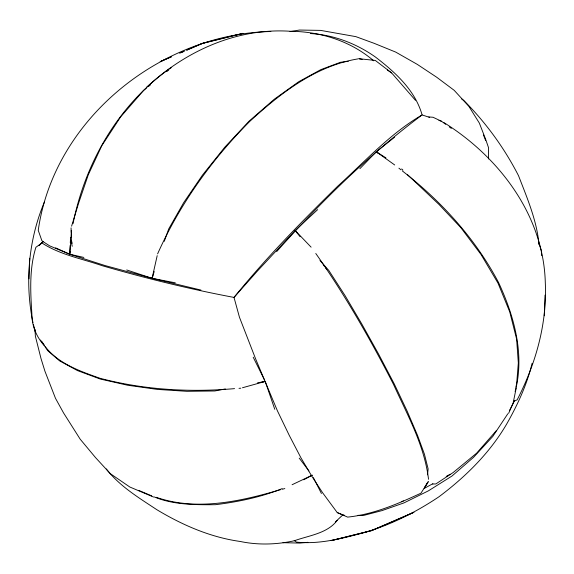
<?xml version="1.0" encoding="UTF-8"?>
<svg xmlns="http://www.w3.org/2000/svg" width="574" height="574" viewBox="0 0 574 574"><rect width="100%" height="100%" fill="white"/><g stroke="black" fill="none" stroke-linecap="round" stroke-linejoin="round"><path stroke-width="0.86" d="M488.424 158.969L488.582 147.812L485.568 139.087L479.326 123.051L468.886 106.355L454.17 90.312L436.692 77.239L417.305 64.388L395.68 52.083L374.176 43.337L355.837 36.636L320.593 30.386L299.506 30.042L289.985 31.584M44.636 201.51C28.499 239.415 24.696 282.48 32.962 322.688M513.299 401.491L517.174 399.834C535.829 363.586 547.209 323.564 545.3 282.58C543.528 215.494 499.236 157.132 443.939 122.599M28.973 278.878L29.726 258.235M544.274 315.765L545.027 295.122M200.929 290.064L152.081 278.304L105.164 265.597L69.712 254.232L70.164 245.45M70.301 242.809L70.573 237.536M83.84 257.432L69.712 254.232L70.875 240.219M71.097 237.593L71.463 233.216M427.515 474.841L428.125 468.893L424.394 454.084L417.477 435.236L407.217 411.278L394.209 383.841L378.546 354.007L361.728 323.872L345.067 295.617L328.766 270.397L319.962 260.503M270.842 31.52C160.555 33.773 53.906 119.198 38.243 230.361L41.837 240.585L43.05 241.625L49.665 245.866L69.712 254.232L70.128 251.591M515.94 387.278L516.729 382.937L518.336 362.947L516.614 339.055L509.726 311.818L498.002 283.14L481.062 254.555L460.865 227.691L439.01 204.48L407.332 174.503M516.134 388.361L513.134 403.106L508.607 413.352M175.285 282.824L152.081 278.304L157.197 255.638M73.034 223.652C85.246 162.657 118.423 104.898 169.667 68.636L171.181 67.746M515.115 391.597C524.973 354.782 514.182 316.123 498.555 282.523C475.408 238.626 441.392 201.323 402.388 170.973M532.098 363.32C526.889 384.81 517.504 405.05 506.591 424.193C489.636 453.13 465.607 476.772 438.952 496.783C413.667 513.716 385.814 527.384 356.189 534.703C336.73 539.804 316.604 544.245 296.378 542.107L294.225 540.493M71.592 226.185L78.796 202.586L88.288 174.797L101.77 145.76L120.626 116.902L143.622 90.441L146.341 88.224M126.71 269.959L152.081 278.304L154.212 271.545M152.081 278.304L152.878 275.771M164.279 241.331L168.749 228.868L183.673 202.665L202.421 175.17L224.699 147.31L249.001 121.236L274.243 99.252L298.76 81.702L320.751 69.669L340.461 62.286L348.31 61.31M432.875 483.703L424.243 488.402L424.817 486.903M157.592 253.895C179.669 204.459 211.505 159.787 249.668 121.494C280.449 93.218 315.6 65.917 357.925 58.9M509.403 410.697L514.584 400.659M424.243 488.402L427.408 483.236M428.304 481.737L420.964 493.174C397.646 503.972 373.43 514.412 347.636 517.117L337.247 512.589L322.638 492.808L312.17 476.772L300.963 457.851L289.181 435.228L277.378 410.74L255.703 359.094L239.444 317.207L234.013 297.418C265.956 257.927 301.601 221.636 337.821 186.076C365.007 161.509 390.169 133.484 422.105 114.944L429.675 117.397M507.811 413.782L492.786 436.455L473.579 457.291L452.032 475.997L428.376 490.856L404.103 502.846L381.932 510.623L363.378 515.488L358.025 515.323M337.218 520.331C327.496 533.497 308.884 535.492 294.405 540.737C276.575 544.661 258.027 545.228 240.126 541.454C210.385 537.3 182.259 525.023 156.695 509.612C138.671 497.658 119.708 486.293 106.29 468.922M426.138 484.399L428.24 481.701M276.654 251.62C320.622 202.077 368.343 155.245 421.409 115.453M496.23 430.751L476.614 453.18L453.195 472.502L435.853 483.939L432.617 484.033M317.644 209.639L295.136 230.49L257.224 271.251L234.013 297.418C189.52 289.066 145.531 278.254 102.043 265.647C81.939 258.687 59.933 254.756 41.945 242.974L35.911 247.265C29.195 268.768 30.451 291.671 31.871 313.863C31.764 325.358 36.198 336.299 43.689 344.938M359.869 168.67L376.264 151.78L394.532 137.251M335.403 521.924L342.857 514.856L344.486 515.301M146.42 87.435C185.352 51.108 237.076 27.48 291.011 31.312C320.909 31.613 350.858 41.22 373.731 60.815M148.386 86.559L150.424 84.902M166.761 71.606L168.799 69.949M401.857 501.733L403.35 500.844M446.206 476.427L450.124 474.289M303.746 479.785L312.177 475.215L310.548 475.882M292.087 484.729L312.177 475.215M171.375 56.783L160.168 61.655L171.526 56.74M180.982 52.607L183.379 51.56M179.64 53.231L184.512 51.122M186.945 50.067L202.357 43.402L242.895 33.364L202.357 43.402L186.572 50.175M282.143 488.625C260.79 497.22 238.124 501.877 215.35 504.704C194.873 504.811 173.413 504.89 154.212 496.926M242.479 387.751L265.231 381.423L274.774 409.305M280.571 489.672C240.492 501.339 197.061 511.348 156.257 497.321M282.279 489.235L284.833 488.574M343.18 537.651L331.105 540.636L371.643 530.598L413.832 512.345L371.643 530.598L344.902 537.221M261.794 382.133L265.231 381.423L257.475 382.865M225.345 388.942L214.827 390.973L186.88 391.31L157.333 389.402L127.708 385.254L100.256 379.041L77.418 370.56L59.531 360.824L47.707 350.642L40.496 340.038M307.872 542.322L299.886 543.083L282.989 542.688M234.544 388.634C189.513 392.573 143.751 389.818 99.962 378.266C80.252 371.242 58.555 363.859 45.303 346.725M239.006 388.333L240.793 388.218M310.469 33.557C333.788 34.806 356.562 43.653 375.568 57.135C395.228 72.288 415.131 90.24 422.105 114.944M428.778 116.953L433.033 117.268L441.449 121.229L445.697 124.3M362.201 59.402L358.779 58.706L375.296 60.435L391.64 72.927L415.483 100.328M438.923 120.404L441.449 121.229M337.247 512.589L342.857 514.856M138.693 490.375L151.758 495.893M153.567 497.055L129.81 487.003L110.301 473.643L95.528 457.593L80.188 439.189L63.585 412.979L55.484 398.306L44.937 371.227L40.998 358.513L35.38 336.235L34.992 329.39M55.599 247.853L69.712 254.232M378.381 153.43L376.264 151.78L385.922 157.864M387.342 70.035L391.64 72.927M461.532 98.872L463.699 100.357C485.769 122.506 504.259 147.862 518.516 175.694C527.119 197.951 536.905 220.624 539.008 244.61M376.264 151.78L394.69 164.968M449.234 126.861L451.358 128.397M398.901 168.168L400.989 169.847M401.692 168.921L402.948 170.162M300.109 236.732L295.136 230.49L311.108 247.164M295.136 230.49L297.454 233.173M323.262 264.765L324.346 266.178M325.436 267.584L326.52 268.991M299.212 458.124L308.934 470.938M315.779 253.478C345.06 295.022 370.338 339.234 393.52 384.422C407.425 414.995 424.487 445.46 428.534 479.312M41.931 341.702L44.334 345.29M313.382 477.597L321.418 493.489M253.199 357.207L264.456 379.866M483.444 134.99L485.697 140.601M538.742 242.852L541.275 250.379L541.741 255.703M33.4 324.425L35.373 332.224M72.224 246.296L71.477 242.78L71.076 227.871M71.241 230.504L71.456 234.013M71.951 241.912L72.059 243.663M43.05 241.625L38.924 245.636L43.05 241.625"/></g></svg>
